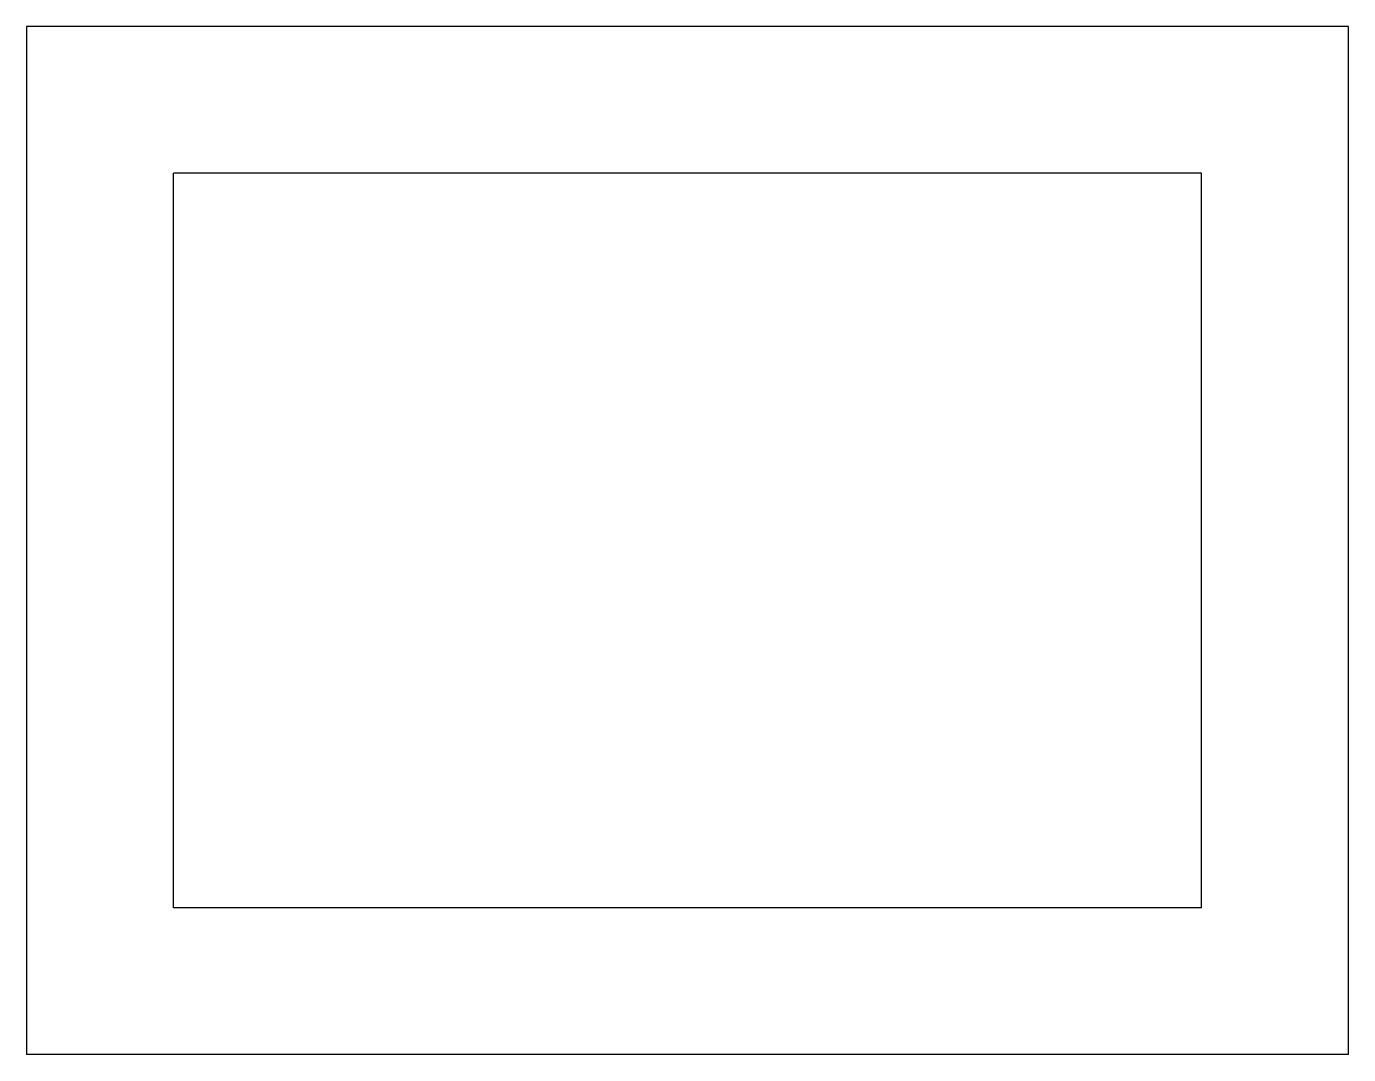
# Model space of a CAD drawing. Header units: millimetres. Extents: x 10 to 100, y 10 to 80.
import ezdxf

# ---------------------------------------------------------------- set-up
doc = ezdxf.new("R2010")
doc.units = ezdxf.units.MM
doc.layers.add('CUT', color=7, linetype='Continuous')

msp = doc.modelspace()

# ---------------------------------------------------------------- linework, layer by layer
at = {"layer": 'CUT'}
for p, q in [((10, 80), (10, 10)), ((100, 80), (10, 80)), ((100, 10), (100, 80)), ((90, 70), (20, 70)), ((20, 20), (20, 70)), ((90, 20), (90, 70)), ((90, 20), (20, 20)), ((100, 10), (10, 10)), ((10, 10), (10, 10)), ((100, 10), (10, 10)), ((100, 10), (10, 10))]:
    msp.add_line(p, q, dxfattribs=at)

doc.saveas('drawing.dxf')
